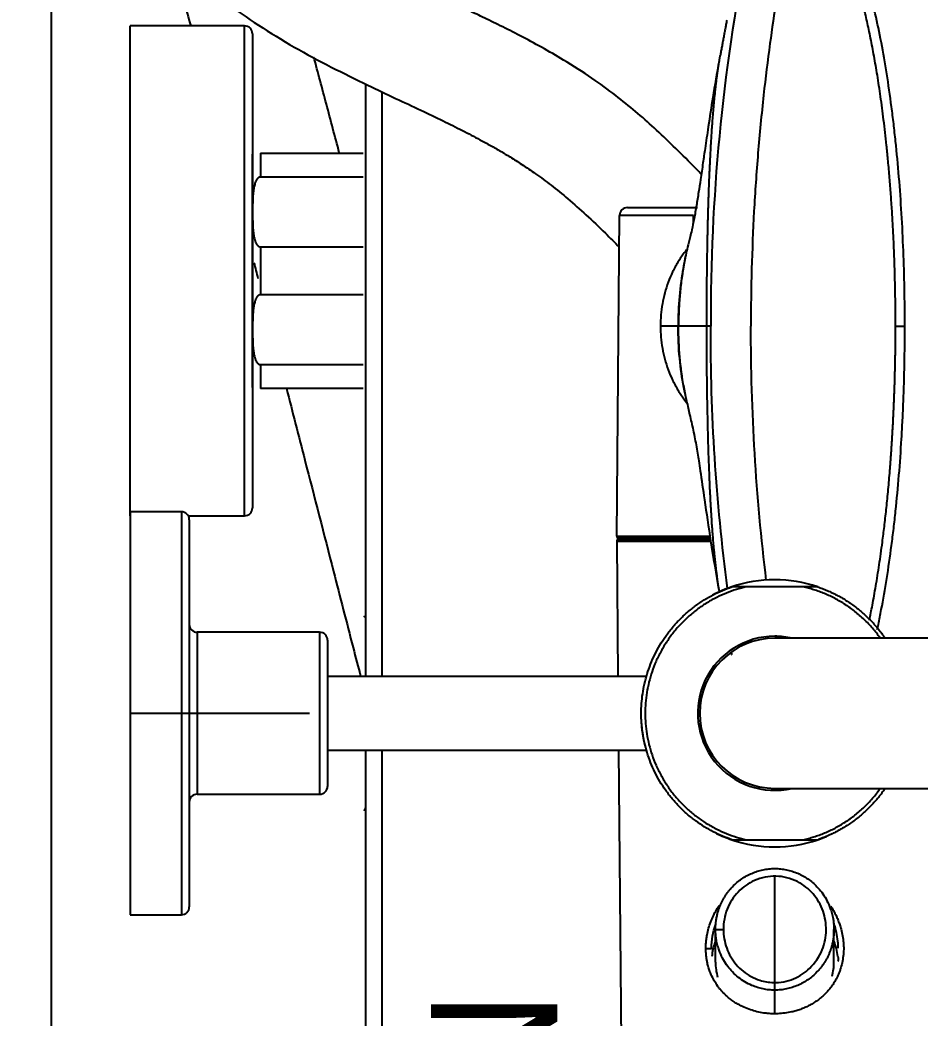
# Model space of a CAD drawing. Header units: millimetres. Extents: x -33000 to 294000, y 0 to 42408.
# Drawn here: x 239767.3 to 239881.2, y 18431 to 18557.4 of the extents above; entities that cross this region are included whole.
import ezdxf
from ezdxf.enums import TextEntityAlignment as Align

# ---------------------------------------------------------------- set-up
doc = ezdxf.new("R2010")
doc.units = ezdxf.units.MM
doc.header["$LTSCALE"] = 50
doc.layers.add('arch', color=8, linetype='Continuous')
doc.styles.add('FORTELINE', font='malgun.ttf')

# ---------------------------------------------------------------- blocks, each defined once
blk = doc.blocks.new('A$C6CF502EC')
for p, q in [((-61.84, 4.65), (-62.2, 46)), ((-81.61, 37.92), (-81.61, 20.54)), ((-89.11, 31.5), (-89.11, 27.35)), ((-6.5, -25.5), (-6.5, 25.5)), ((0, 25.5), (-6.5, 25.5)), ((0, -25.5), (0, 25.5)), ((-7.5, -24.5), (-7.5, 24.5)), ((-24, -10.25), (-24, 10.25)), ((-8.5, 10.25), (-24, 10.25)), ((-8.5, -10.25), (-8.5, 10.25)), ((-81.61, 9.5), (-140.56, 9.5)), ((-25, -9.25), (-25, 9.25)), ((-25, 4.65), (-65.36, 4.65)), ((0, 0), (-22.71, 0)), ((-65.36, -4.65), (-25, -4.65)), ((-61.61, -21.8), (-61.76, -4.65)), ((-140.56, -9.5), (-81.61, -9.5)), ((-24, -10.25), (-8.5, -10.25)), ((-61.61, -21.8), (-73.41, -21.8)), ((-61.81, -22), (-73.38, -22)), ((-61.81, -22.2), (-73.35, -22.2)), ((-61.61, -22.4), (-73.32, -22.4)), ((-61.61, -22.4), (-61.97, -63.01)), ((-14.5, -25), (-14.5, -87)), ((-7.37, -25), (-14.5, -25)), ((0, -25), (0, -56)), ((-15.5, -86), (-15.5, -26)), ((-6.5, -25.5), (0, -25.5)), ((-29.5, -41.1), (-16.5, -41.1)), ((-16.5, -44.13), (-16.5, -41.1)), ((-15.5, -41.25), (-15.5, -70.75)), ((-16.5, -44.13), (-29.5, -44.13)), ((-69.38, -49), (-69.43, -49)), ((-69.38, -49), (-67.14, -49)), ((-29.5, -52.97), (-16.5, -52.97)), ((-16.5, -59.03), (-16.5, -52.97)), ((0, -56), (0, -87)), ((-16.5, -59.03), (-29.5, -59.03)), ((-71.31, -63.01), (-61.97, -63.01)), ((-62.97, -64), (-71.83, -64)), ((-29.5, -67.87), (-16.5, -67.87)), ((-16.5, -70.9), (-16.5, -67.87)), ((-16.5, -70.9), (-29.5, -70.9)), ((-14.5, -87), (0, -87))]:
    blk.add_line(p, q)
for centre, radius, start, end in [((-6.5, 24.5), 1, 90, 180), ((-81.61, 0), 16.9, 71.2171, 108.7829), ((-81.61, 0), 16.9, 108.7819, 112.815), ((-81.61, 0), 16.9, 64.1531, 71.2181), ((-24, 9.25), 1, 90, 180), ((-8.5, 11.25), 1, 270, 0), ((-81.61, 0), 9.75, 270, 102.9994), ((-81.61, 0), 9.5, 270, 90), ((-81.61, 0), 9.75, 256.815, 270), ((-24, -9.25), 1, 180, 270), ((-8.5, -11.25), 1, 0, 90), ((-81.61, 0), 16.9, 288.7875, 297.7425), ((-81.61, 0), 16.9, 251.2171, 270), ((-81.61, 0), 16.9, 270, 288.7829), ((-61.81, -21.8), 0.2, 270, 0.5), ((-61.81, -22.4), 0.2, 359.5, 90), ((-14.5, -26), 1, 90, 180), ((-6.5, -24.5), 1, 180, 270), ((-62.97, -63), 1, 270, 359.5), ((-14.5, -86), 1, 180, 270)]:
    blk.add_arc(centre, radius, start, end)
for centre, major_axis, ratio, start_param, end_param in [((-81.61, 31.5), (7.5, 0), 0.965926, 2.894781, 3.141593), ((-81.61, 31.5), (7.5, 0), 0.965926, 0, 0.265955), ((-89.21, 31.1), (0, 0.5), 0.939693, 1.027301, 2.114292), ((-81.61, 31.5), (8, 0), 0.965926, 3.23427, 3.496985), ((-81.61, 31.5), (8, 0), 0.965926, 5.953809, 6.190312)]:
    blk.add_ellipse(centre, major_axis=major_axis, ratio=ratio, start_param=start_param, end_param=end_param)
for points, degree in [([(-31.86, 4.65), (-31.86, 248)], 1), ([(-29.86, 248), (-29.86, 4.65)], 1), ([(-74.11, 31.5), (-74.11, 27.35)], 1), ([(-73.61, 29.75), (-73.61, 28.7), (-73.8, 27.66), (-74.14, 26.69)], 3), ([(-74.11, 27.35), (-75.11, 27.35)], 1), ([(-78.01, 16), (-85.21, 16)], 1), ([(-31.86, -78.66), (-31.86, -4.64)], 1), ([(-29.86, -4.64), (-29.86, -79.62)], 1), ([(-85.21, -16), (-78.01, -16)], 1), ([(-75.65, -15.81), (-74.16, -26.8), (-73.47, -37.9), (-73.51, -49)], 3), ([(-80.54, -16.8), (-79.24, -27.48), (-78.59, -38.24), (-78.59, -49)], 3), ([(-70.04, -41.55), (-70.27, -40.31)], 1), ([(-78.11, -96.84), (-74.93, -81.13), (-73.46, -65.06), (-73.51, -49)], 3), ([(-73.51, -49), (-73.32, -49), (-73.14, -49), (-72.96, -49)], 3), ([(-70.04, -56.45), (-69.6, -54), (-69.38, -51.5), (-69.38, -49)], 3), ([(-15.67, -57.03), (-15.84, -56.37), (-16.01, -55.7), (-16.19, -55.04)], 3), ([(-70.27, -57.69), (-70.04, -56.45)], 1), ([(-71.31, -62.15), (-71.31, -62.44), (-71.31, -62.72), (-71.31, -63.01)], 3), ([(-75.54, -87.72), (-74.7, -83.23)], 1)]:
    blk.add_open_spline(points, degree=degree)
for points, knots in [([(-88.69, 24.4), (-88.81, 24.58), (-89.07, 25.01), (-89.39, 25.63), (-89.65, 26.24), (-89.85, 26.77), (-90.04, 27.41), (-90.2, 28.15), (-90.32, 29.01), (-90.35, 29.87), (-90.29, 30.73), (-90.15, 31.58), (-89.96, 32.27), (-89.77, 32.81), (-89.6, 33.2), (-89.42, 33.58), (-89.19, 33.99), (-88.91, 34.43), (-88.57, 34.88), (-88.19, 35.31), (-87.79, 35.71), (-87.36, 36.08), (-86.9, 36.42), (-86.42, 36.73), (-85.92, 37.01), (-85.4, 37.26), (-84.86, 37.48), (-84.31, 37.66), (-83.65, 37.83), (-82.87, 37.96), (-82.09, 38.03), (-81.4, 38.04), (-80.81, 38.01), (-80.13, 37.93), (-79.36, 37.78), (-78.52, 37.54), (-77.71, 37.22), (-77.02, 36.87), (-76.45, 36.52), (-75.99, 36.18), (-75.59, 35.85), (-75.24, 35.53), (-74.95, 35.22), (-74.67, 34.9), (-74.33, 34.45), (-73.94, 33.86), (-73.6, 33.18), (-73.36, 32.57), (-73.18, 32.02), (-73.06, 31.51), (-72.98, 31.04), (-72.93, 30.61), (-72.89, 30.18), (-72.89, 29.9), (-72.89, 29.75)], [0, 0, 0, 0, 0.020387, 0.046666, 0.06436, 0.081851, 0.0992, 0.125623, 0.151552, 0.177893, 0.203869, 0.230112, 0.256253, 0.269362, 0.282471, 0.295623, 0.308858, 0.326343, 0.343931, 0.361711, 0.379277, 0.39696, 0.414838, 0.432583, 0.450354, 0.468221, 0.486022, 0.503858, 0.521797, 0.548649, 0.575473, 0.593354, 0.611234, 0.62918, 0.656054, 0.682811, 0.709601, 0.736278, 0.754141, 0.771865, 0.789526, 0.802882, 0.816142, 0.829339, 0.84251, 0.869035, 0.895182, 0.912687, 0.930144, 0.947653, 0.960666, 0.973702, 0.986799, 1, 1, 1, 1]), ([(-89.11, 27.35), (-89.11, 27.35), (-89.11, 27.45), (-89.11, 27.67), (-89.09, 27.97), (-89.06, 28.27), (-89.02, 28.55), (-88.97, 28.81), (-88.92, 29.06), (-88.87, 29.3), (-88.81, 29.51), (-88.75, 29.72), (-88.68, 29.91), (-88.62, 30.08), (-88.53, 30.32), (-88.4, 30.62), (-88.23, 30.98), (-88.04, 31.31), (-87.84, 31.63), (-87.63, 31.94), (-87.42, 32.22), (-87.19, 32.49), (-86.86, 32.85), (-86.41, 33.28), (-85.81, 33.74), (-85.18, 34.13), (-84.52, 34.45), (-83.82, 34.71), (-83.09, 34.9), (-82.35, 35.02), (-81.61, 35.05), (-80.87, 35.02), (-80.13, 34.9), (-79.4, 34.71), (-78.63, 34.43), (-77.82, 34.01), (-77, 33.44), (-76.27, 32.78), (-75.63, 32.03), (-75.09, 31.2), (-74.76, 30.5), (-74.57, 29.99), (-74.47, 29.71), (-74.38, 29.4), (-74.29, 29.06), (-74.22, 28.68), (-74.16, 28.26), (-74.12, 27.82), (-74.11, 27.51), (-74.11, 27.35)], [0, 0, 0, 0, 0.000036, 0.013569, 0.026528, 0.038914, 0.050727, 0.061967, 0.072634, 0.082728, 0.092248, 0.101195, 0.10957, 0.117371, 0.124599, 0.141598, 0.158197, 0.174398, 0.190201, 0.205606, 0.220614, 0.235226, 0.249442, 0.281862, 0.313521, 0.344431, 0.374601, 0.406302, 0.437769, 0.469018, 0.500066, 0.53105, 0.562279, 0.593768, 0.625533, 0.665843, 0.707551, 0.750683, 0.789355, 0.830938, 0.87544, 0.886483, 0.898819, 0.912448, 0.927372, 0.943588, 0.961099, 0.979903, 1, 1, 1, 1]), ([(-75.11, 27.35), (-75.11, 26.48), (-75.27, 25.61), (-75.91, 23.99), (-76.38, 23.25), (-77.57, 22), (-78.28, 21.5), (-79.9, 20.78), (-80.84, 20.6), (-82.7, 20.64), (-83.64, 20.88), (-85.23, 21.69), (-85.9, 22.22), (-87.01, 23.5), (-87.44, 24.24), (-87.99, 25.81), (-88.12, 26.63), (-88.1, 28.3), (-87.93, 29.14), (-87.26, 30.81), (-86.72, 31.62), (-85.44, 32.84), (-84.75, 33.3), (-83.19, 33.94), (-82.31, 34.1), (-80.86, 34.06), (-80.28, 33.96), (-79.35, 33.67), (-78.97, 33.51), (-77.91, 32.94), (-77.27, 32.42), (-76.22, 31.19), (-75.8, 30.48), (-75.25, 28.96), (-75.11, 28.15), (-75.11, 27.35)], [0, 0, 0, 0, 0.062689, 0.062689, 0.125322, 0.125322, 0.186753, 0.186753, 0.25368, 0.25368, 0.32165, 0.32165, 0.38251, 0.38251, 0.44342, 0.44342, 0.502419, 0.502419, 0.563692, 0.563692, 0.632332, 0.632332, 0.691175, 0.691175, 0.754148, 0.754148, 0.795876, 0.795876, 0.825021, 0.825021, 0.88336, 0.88336, 0.941654, 0.941654, 1, 1, 1, 1]), ([(-89.06, 26.65), (-89.32, 27.35), (-89.49, 28.09), (-89.59, 29.14), (-89.61, 29.44), (-89.61, 29.74)], [0, 0, 0, 0, 0.715973, 0.715973, 1, 1, 1, 1]), ([(-72.89, 29.75), (-72.89, 29.56), (-72.9, 29.18), (-72.95, 28.61), (-73.06, 27.95), (-73.23, 27.2), (-73.5, 26.39), (-73.84, 25.61), (-74.2, 24.91), (-74.47, 24.49), (-74.59, 24.31)], [0, 0, 0, 0, 0.097067, 0.195157, 0.294735, 0.441316, 0.590216, 0.737654, 0.886534, 1, 1, 1, 1]), ([(-74.11, 27.35), (-74.11, 27.24), (-74.11, 27.03), (-74.13, 26.72), (-74.16, 26.43), (-74.2, 26.15), (-74.25, 25.88), (-74.3, 25.63), (-74.35, 25.4), (-74.41, 25.18), (-74.47, 24.97), (-74.54, 24.78), (-74.6, 24.61), (-74.69, 24.37), (-74.82, 24.07), (-74.99, 23.72), (-75.18, 23.38), (-75.38, 23.06), (-75.59, 22.75), (-75.8, 22.47), (-76.03, 22.2), (-76.36, 21.84), (-76.81, 21.42), (-77.41, 20.95), (-78.04, 20.57), (-78.7, 20.24), (-79.4, 19.98), (-80.13, 19.79), (-80.87, 19.68), (-81.36, 19.65), (-81.86, 19.65), (-82.35, 19.68), (-83.09, 19.79), (-83.82, 19.98), (-84.51, 20.24), (-85.18, 20.56), (-85.81, 20.95), (-86.41, 21.41), (-87, 21.98), (-87.59, 22.66), (-88.13, 23.5), (-88.46, 24.2), (-88.65, 24.7), (-88.75, 24.98), (-88.84, 25.29), (-88.93, 25.64), (-89, 26.02), (-89.06, 26.43), (-89.1, 26.88), (-89.11, 27.19), (-89.11, 27.35)], [0, 0, 0, 0, 0.013537, 0.0265, 0.03889, 0.050706, 0.061948, 0.072617, 0.082712, 0.092233, 0.101181, 0.109555, 0.117356, 0.124582, 0.141602, 0.158217, 0.174426, 0.190232, 0.205633, 0.220632, 0.235228, 0.249422, 0.281889, 0.313568, 0.34447, 0.374604, 0.406318, 0.437787, 0.469026, 0.500051, 0.500073, 0.531007, 0.562215, 0.593715, 0.625521, 0.655591, 0.686469, 0.718169, 0.7507, 0.789366, 0.83095, 0.875461, 0.8865, 0.898834, 0.912464, 0.927388, 0.943607, 0.961122, 0.979932, 1, 1, 1, 1]), ([(-86.5, 16.18), (-86.73, 16.11), (-87.1, 15.99), (-87.46, 15.86), (-87.6, 15.8)], [0, 0, 0, 0, 0.619466, 1, 1, 1, 1]), ([(-85.21, 16), (-85.38, 16), (-85.54, 16), (-85.79, 16), (-85.88, 16), (-86.04, 16), (-86.12, 16), (-86.29, 16), (-86.37, 16), (-86.49, 16), (-86.53, 16), (-86.62, 16), (-86.65, 16), (-86.71, 16), (-86.73, 16), (-86.77, 16), (-86.79, 16), (-86.83, 16), (-86.85, 16), (-86.88, 16), (-86.9, 16), (-86.93, 16), (-86.93, 16), (-86.95, 16), (-86.96, 16), (-86.98, 16), (-87, 16), (-87.02, 16), (-87.03, 16), (-87.04, 16), (-87.05, 16), (-87.05, 16), (-87.05, 16), (-87.05, 16)], [0, 0, 0, 0, 0.25, 0.25, 0.375, 0.375, 0.5, 0.5, 0.625, 0.625, 0.6875, 0.6875, 0.75, 0.75, 0.78125, 0.78125, 0.8125, 0.8125, 0.84375, 0.84375, 0.875, 0.875, 0.890625, 0.890625, 0.90625, 0.90625, 0.9375, 0.9375, 0.96875, 0.96875, 0.984375, 0.984375, 1, 1, 1, 1]), ([(-76.17, 16), (-76.17, 16), (-76.17, 16), (-76.17, 16), (-76.18, 16), (-76.19, 16), (-76.2, 16), (-76.22, 16), (-76.22, 16), (-76.24, 16), (-76.25, 16), (-76.27, 16), (-76.29, 16), (-76.31, 16), (-76.32, 16), (-76.34, 16), (-76.35, 16), (-76.38, 16), (-76.39, 16), (-76.45, 16), (-76.49, 16), (-76.57, 16), (-76.61, 16), (-76.69, 16), (-76.73, 16), (-76.85, 16), (-76.93, 16), (-77.1, 16), (-77.18, 16), (-77.34, 16), (-77.43, 16), (-77.68, 16), (-77.84, 16), (-78.01, 16)], [0, 0, 0, 0, 0.015074, 0.015074, 0.030708, 0.030708, 0.061975, 0.061975, 0.077609, 0.077609, 0.093243, 0.093243, 0.12451, 0.12451, 0.140144, 0.140144, 0.155778, 0.155778, 0.187045, 0.187045, 0.24958, 0.24958, 0.312115, 0.312115, 0.37465, 0.37465, 0.49972, 0.49972, 0.62479, 0.62479, 0.74986, 0.74986, 1, 1, 1, 1]), ([(-75.62, 15.8), (-75.73, 15.84), (-76.1, 15.98), (-76.48, 16.1), (-76.75, 16.19)], [0, 0, 0, 0, 0.28553, 1, 1, 1, 1]), ([(-29.84, 11.91), (-29.81, 11.93), (-29.77, 11.99), (-29.73, 12.08), (-29.7, 12.17), (-29.7, 12.24), (-29.7, 12.27)], [0, 0, 0, 0, 0.262965, 0.520422, 0.767371, 1, 1, 1, 1]), ([(-29.7, 12.26), (-29.69, 12.26), (-29.69, 12.26), (-29.68, 12.26), (-29.67, 12.26), (-29.67, 12.26), (-29.66, 12.26), (-29.66, 12.26), (-29.65, 12.26), (-29.65, 12.26), (-29.64, 12.26), (-29.64, 12.26), (-29.64, 12.26), (-29.64, 12.26), (-29.64, 12.26), (-29.64, 12.26), (-29.64, 12.26)], [0, 0, 0, 0, 0.062973, 0.131985, 0.201508, 0.271542, 0.342087, 0.413144, 0.484712, 0.556791, 0.629381, 0.702482, 0.776095, 0.850219, 0.924854, 1, 1, 1, 1]), ([(-65.47, 5), (-65.47, 5), (-65.46, 4.99), (-65.45, 4.94), (-65.43, 4.88), (-65.41, 4.83), (-65.4, 4.77), (-65.38, 4.72), (-65.37, 4.68), (-65.36, 4.66)], [0, 0, 0, 0, 0.209754, 0.465442, 0.594208, 0.723093, 0.821921, 0.927785, 1, 1, 1, 1]), ([(-65.17, 3.91), (-65.17, 3.91), (-65.16, 3.87), (-65.15, 3.82), (-65.13, 3.73), (-65.1, 3.62), (-65.07, 3.48), (-65.04, 3.31), (-65.01, 3.15), (-64.98, 3.02), (-64.96, 2.91), (-64.95, 2.84), (-64.94, 2.79), (-64.93, 2.72), (-64.92, 2.65), (-64.91, 2.57), (-64.89, 2.47), (-64.86, 2.26), (-64.83, 2.01), (-64.79, 1.71), (-64.77, 1.49), (-64.76, 1.26), (-64.74, 1.05), (-64.73, 0.88), (-64.73, 0.77), (-64.73, 0.73)], [0, 0, 0, 0, 0.007371, 0.040522, 0.0738, 0.107205, 0.17685, 0.238202, 0.291641, 0.337516, 0.376147, 0.393051, 0.40781, 0.431174, 0.453884, 0.475942, 0.5086, 0.540955, 0.669473, 0.732738, 0.795746, 0.857475, 0.918516, 0.96685, 1, 1, 1, 1]), ([(-19.79, -41.14), (-20.57, -38.11), (-22.56, -30.38), (-25.39, -19.39), (-27.73, -10.28), (-28.87, -5.87), (-29.19, -4.65)], [0, 0, 0, 0, 0.248093, 0.632894, 0.898007, 1, 1, 1, 1]), ([(-76.08, -7.75), (-76.08, -7.74), (-76.09, -7.68), (-76.12, -7.59), (-76.14, -7.48), (-76.16, -7.42), (-76.16, -7.4)], [0, 0, 0, 0, 0.125665, 0.478553, 0.836063, 1, 1, 1, 1]), ([(-94.58, -10.59), (-94.63, -10.81), (-94.68, -11.03), (-94.85, -11.86), (-94.98, -12.48), (-95.59, -15.66), (-96.02, -18.38), (-96.49, -21.94), (-96.58, -22.67), (-96.75, -24.12), (-97, -26.33), (-97.35, -30.1), (-97.57, -33.19), (-97.71, -35.53), (-97.75, -36.31), (-97.83, -37.88), (-98.01, -41.82), (-98.08, -45.81), (-98.08, -49)], [0, 0, 0, 0, 0.020907, 0.020907, 0.0785, 0.0785, 0.308875, 0.308875, 0.366469, 0.366469, 0.424063, 0.53925, 0.654438, 0.654438, 0.712031, 0.712031, 0.769625, 1, 1, 1, 1]), ([(-93.59, -11.77), (-93.72, -12.4), (-93.92, -13.42), (-94.19, -14.88), (-94.41, -16.12), (-94.63, -17.43), (-94.84, -18.79), (-95.05, -20.2), (-95.26, -21.82), (-95.49, -23.67), (-95.73, -25.78), (-95.96, -28.04), (-96.1, -29.67), (-96.18, -30.61), (-96.2, -30.81), (-96.21, -31.01), (-96.23, -31.21), (-96.24, -31.41), (-96.26, -31.61), (-96.27, -31.81), (-96.29, -32.01), (-96.3, -32.22), (-96.32, -32.42), (-96.33, -32.62), (-96.35, -32.83), (-96.36, -33.03), (-96.38, -33.24), (-96.39, -33.44), (-96.4, -33.65), (-96.42, -33.85), (-96.43, -34.06), (-96.44, -34.27), (-96.46, -34.48), (-96.47, -34.69), (-96.48, -34.9), (-96.49, -35.11), (-96.51, -35.32), (-96.52, -35.53), (-96.53, -35.74), (-96.54, -35.95), (-96.56, -36.16), (-96.57, -36.37), (-96.58, -36.59), (-96.59, -36.8), (-96.6, -37.01), (-96.61, -37.23), (-96.62, -37.44), (-96.63, -37.66), (-96.64, -37.88), (-96.65, -38.09), (-96.66, -38.31), (-96.67, -38.53), (-96.68, -38.75), (-96.69, -38.96), (-96.7, -39.18), (-96.71, -39.4), (-96.72, -39.62), (-96.73, -39.84), (-96.74, -40.06), (-96.74, -40.28), (-96.75, -40.51), (-96.76, -40.73), (-96.77, -40.95), (-96.77, -41.17), (-96.78, -41.4), (-96.79, -41.62), (-96.8, -41.85), (-96.8, -42.07), (-96.81, -42.3), (-96.81, -42.52), (-96.82, -42.75), (-96.83, -42.97), (-96.83, -43.2), (-96.84, -43.43), (-96.84, -43.66), (-96.85, -43.88), (-96.85, -44.11), (-96.86, -44.34), (-96.86, -44.57), (-96.87, -44.8), (-96.87, -45.03), (-96.87, -45.26), (-96.88, -45.49), (-96.88, -45.72), (-96.88, -45.95), (-96.89, -46.19), (-96.89, -46.42), (-96.89, -46.65), (-96.89, -46.89), (-96.89, -47.12), (-96.9, -47.35), (-96.9, -47.59), (-96.9, -47.82), (-96.9, -48.06), (-96.9, -48.29), (-96.9, -48.53), (-96.9, -48.76), (-96.9, -48.92), (-96.9, -49)], [0, 0, 0, 0, 0.061937, 0.099569, 0.138053, 0.177387, 0.217565, 0.258582, 0.300433, 0.35547, 0.41314, 0.473427, 0.536321, 0.541463, 0.546612, 0.551768, 0.556932, 0.562103, 0.567282, 0.572468, 0.577661, 0.582861, 0.58807, 0.593285, 0.598508, 0.603738, 0.608975, 0.61422, 0.619473, 0.624732, 0.629999, 0.635274, 0.640555, 0.645845, 0.651141, 0.656445, 0.661756, 0.667075, 0.6724, 0.677734, 0.683074, 0.688422, 0.693777, 0.69914, 0.70451, 0.709887, 0.715272, 0.720664, 0.726064, 0.731471, 0.736885, 0.742307, 0.747736, 0.753173, 0.758617, 0.764069, 0.769528, 0.774995, 0.780469, 0.785951, 0.791441, 0.796938, 0.802442, 0.807954, 0.813474, 0.819002, 0.824537, 0.83008, 0.83563, 0.841188, 0.846754, 0.852328, 0.857909, 0.863498, 0.869095, 0.8747, 0.880312, 0.885932, 0.89156, 0.897196, 0.90284, 0.908491, 0.914151, 0.919818, 0.925493, 0.931177, 0.936868, 0.942567, 0.948274, 0.953989, 0.959712, 0.965444, 0.971183, 0.97693, 0.982685, 0.988449, 0.99422, 1, 1, 1, 1]), ([(-29.64, -12.26), (-29.64, -12.26), (-29.64, -12.26), (-29.64, -12.26), (-29.64, -12.26), (-29.64, -12.26), (-29.64, -12.26), (-29.64, -12.26), (-29.64, -12.26), (-29.64, -12.26), (-29.64, -12.26), (-29.65, -12.26), (-29.65, -12.26), (-29.65, -12.26), (-29.65, -12.26), (-29.65, -12.26), (-29.66, -12.26), (-29.66, -12.26), (-29.66, -12.26), (-29.67, -12.26), (-29.67, -12.26), (-29.67, -12.26), (-29.68, -12.26), (-29.68, -12.26), (-29.69, -12.26), (-29.69, -12.26), (-29.69, -12.26)], [0, 0, 0, 0, 0.044949, 0.08972, 0.134313, 0.178729, 0.222966, 0.267027, 0.310909, 0.354614, 0.398141, 0.44149, 0.484662, 0.527656, 0.570472, 0.613111, 0.655571, 0.697855, 0.73996, 0.781888, 0.823638, 0.86521, 0.906605, 0.947822, 0.988861, 1, 1, 1, 1]), ([(-87.05, -16), (-87.05, -16), (-87.05, -16), (-87.05, -16), (-87.04, -16), (-87.03, -16), (-87.02, -16), (-87, -16), (-86.99, -16), (-86.98, -16), (-86.97, -16), (-86.95, -16), (-86.93, -16), (-86.91, -16), (-86.9, -16), (-86.88, -16), (-86.87, -16), (-86.84, -16), (-86.82, -16), (-86.77, -16), (-86.73, -16), (-86.65, -16), (-86.61, -16), (-86.53, -16), (-86.49, -16), (-86.37, -16), (-86.29, -16), (-86.12, -16), (-86.04, -16), (-85.87, -16), (-85.79, -16), (-85.54, -16), (-85.38, -16), (-85.21, -16)], [0, 0, 0, 0, 0.015074, 0.015074, 0.030708, 0.030708, 0.061975, 0.061975, 0.077609, 0.077609, 0.093243, 0.093243, 0.12451, 0.12451, 0.140144, 0.140144, 0.155778, 0.155778, 0.187045, 0.187045, 0.24958, 0.24958, 0.312115, 0.312115, 0.37465, 0.37465, 0.49972, 0.49972, 0.62479, 0.62479, 0.74986, 0.74986, 1, 1, 1, 1]), ([(-78.01, -16), (-77.84, -16), (-77.68, -16), (-77.43, -16), (-77.34, -16), (-77.18, -16), (-77.09, -16), (-76.93, -16), (-76.85, -16), (-76.72, -16), (-76.68, -16), (-76.6, -16), (-76.56, -16), (-76.51, -16), (-76.49, -16), (-76.45, -16), (-76.43, -16), (-76.39, -16), (-76.37, -16), (-76.34, -16), (-76.32, -16), (-76.29, -16), (-76.28, -16), (-76.27, -16), (-76.26, -16), (-76.24, -16), (-76.22, -16), (-76.2, -16), (-76.19, -16), (-76.18, -16), (-76.17, -16), (-76.17, -16), (-76.17, -16), (-76.17, -16)], [0, 0, 0, 0, 0.25, 0.25, 0.375, 0.375, 0.5, 0.5, 0.625, 0.625, 0.6875, 0.6875, 0.75, 0.75, 0.78125, 0.78125, 0.8125, 0.8125, 0.84375, 0.84375, 0.875, 0.875, 0.890625, 0.890625, 0.90625, 0.90625, 0.9375, 0.9375, 0.96875, 0.96875, 0.984375, 0.984375, 1, 1, 1, 1]), ([(-70.24, -40.47), (-70.34, -40.01), (-70.56, -38.98), (-70.95, -37.32), (-71.42, -35.24), (-71.77, -33.33), (-71.99, -31.93), (-72.27, -30.1), (-72.75, -26.8), (-73.52, -21.51), (-74.18, -17.61), (-74.56, -15.44)], [0, 0, 0, 0, 0.168278, 0.309748, 0.427119, 0.51975, 0.559308, 0.603954, 0.711074, 0.843964, 1, 1, 1, 1]), ([(-72.96, -49), (-72.96, -48.96), (-72.96, -48.89), (-72.96, -48.77), (-72.96, -48.66), (-72.96, -48.54), (-72.96, -48.43), (-72.96, -48.31), (-72.96, -48.2), (-72.96, -48.08), (-72.96, -47.97), (-72.96, -47.86), (-72.96, -47.74), (-72.96, -47.63), (-72.96, -47.51), (-72.96, -47.4), (-72.96, -47.28), (-72.96, -47.17), (-72.96, -47.05), (-72.96, -46.94), (-72.96, -46.82), (-72.96, -46.71), (-72.97, -46.59), (-72.97, -46.48), (-72.97, -46.36), (-72.97, -46.25), (-72.97, -46.13), (-72.97, -46.02), (-72.97, -45.9), (-72.97, -45.79), (-72.97, -45.67), (-72.97, -45.56), (-72.97, -45.44), (-72.97, -45.33), (-72.97, -45.21), (-72.97, -45.09), (-72.97, -44.98), (-72.97, -44.86), (-72.98, -44.75), (-72.98, -44.63), (-72.98, -44.52), (-72.98, -44.4), (-72.98, -44.29), (-72.98, -44.17), (-72.98, -44.06), (-72.98, -43.94), (-72.98, -43.83), (-72.98, -43.71), (-72.98, -43.6), (-72.99, -43.48), (-72.99, -43.36), (-72.99, -43.25), (-72.99, -43.13), (-72.99, -43.02), (-72.99, -42.9), (-72.99, -42.79), (-72.99, -42.67), (-73, -42.56), (-73, -42.44), (-73, -42.33), (-73, -42.21), (-73, -42.1), (-73, -41.98), (-73, -41.87), (-73, -41.75), (-73.01, -41.63), (-73.01, -41.52), (-73.01, -41.4), (-73.01, -41.29), (-73.01, -41.17), (-73.01, -41.06), (-73.02, -40.94), (-73.02, -40.83), (-73.02, -40.71), (-73.02, -40.6), (-73.02, -40.48), (-73.02, -40.37), (-73.03, -40.25), (-73.03, -40.14), (-73.03, -40.02), (-73.03, -39.91), (-73.03, -39.8), (-73.03, -39.68), (-73.04, -39.57), (-73.04, -39.45), (-73.04, -39.34), (-73.05, -38.81), (-73.07, -37.88), (-73.1, -36.53), (-73.13, -35.18), (-73.17, -33.83), (-73.21, -32.47), (-73.26, -31.12), (-73.31, -29.93), (-73.35, -28.89), (-73.39, -28), (-73.44, -27.09), (-73.49, -26.18), (-73.54, -25.3), (-73.6, -24.44), (-73.65, -23.6), (-73.72, -22.74), (-73.79, -21.85), (-73.85, -21.11), (-73.91, -20.51), (-73.96, -20.05), (-74.01, -19.56), (-74.06, -19.05), (-74.12, -18.53), (-74.19, -17.99), (-74.26, -17.43), (-74.32, -16.96), (-74.38, -16.58), (-74.42, -16.29), (-74.46, -16.02), (-74.49, -15.83), (-74.51, -15.72), (-74.51, -15.7)], [0, 0, 0, 0, 0.003206, 0.006413, 0.009622, 0.012832, 0.016044, 0.019257, 0.022471, 0.025687, 0.028905, 0.032123, 0.035343, 0.038564, 0.041787, 0.045011, 0.048236, 0.051462, 0.054689, 0.057918, 0.061148, 0.064379, 0.067611, 0.070844, 0.074079, 0.077314, 0.08055, 0.083788, 0.087026, 0.090266, 0.093506, 0.096748, 0.09999, 0.103233, 0.106478, 0.109723, 0.112968, 0.116215, 0.119463, 0.122711, 0.12596, 0.12921, 0.132461, 0.135712, 0.138964, 0.142217, 0.14547, 0.148724, 0.151978, 0.155233, 0.158489, 0.161745, 0.165002, 0.168259, 0.171517, 0.174776, 0.178034, 0.181293, 0.184553, 0.187813, 0.191073, 0.194333, 0.197594, 0.200856, 0.204117, 0.207379, 0.210641, 0.213903, 0.217165, 0.220427, 0.22369, 0.226953, 0.230216, 0.233478, 0.236741, 0.240004, 0.243267, 0.24653, 0.249793, 0.253056, 0.256319, 0.259582, 0.262844, 0.266106, 0.269369, 0.272631, 0.275892, 0.314118, 0.352776, 0.391815, 0.431176, 0.470797, 0.510609, 0.550539, 0.576972, 0.603912, 0.631315, 0.659135, 0.68732, 0.712626, 0.738974, 0.766281, 0.794455, 0.823395, 0.837766, 0.852979, 0.868993, 0.885765, 0.903246, 0.921387, 0.940132, 0.959425, 0.969671, 0.979481, 0.988865, 0.997834, 1, 1, 1, 1]), ([(-67.14, -49), (-67.14, -48.53), (-67.18, -47.6), (-67.36, -46.19), (-67.57, -45.27), (-67.81, -44.36), (-67.96, -43.91), (-68.28, -43.03), (-68.65, -42.16), (-69.32, -40.92), (-69.84, -40.15), (-70.23, -39.63), (-70.34, -39.48), (-70.46, -39.33)], [0, 0, 0, 0, 0.135076, 0.270152, 0.405227, 0.405227, 0.540303, 0.540303, 0.675379, 0.810455, 0.945531, 0.945531, 1, 1, 1, 1]), ([(-70.25, -40.42), (-70.2, -40.68), (-70.15, -40.95), (-69.65, -43.78), (-69.43, -46.39), (-69.43, -49)], [0, 0, 0, 0, 0.094049, 0.094049, 1, 1, 1, 1]), ([(-70.1, -41.23), (-69.87, -42.45), (-69.5, -45.03), (-69.38, -47.63), (-69.38, -49)], [0, 0, 0, 0, 0.474202, 1, 1, 1, 1]), ([(-16.5, -52.97), (-16.47, -52.97), (-16.44, -52.97), (-16.4, -52.96), (-16.39, -52.95), (-16.36, -52.94), (-16.35, -52.94), (-16.31, -52.92), (-16.29, -52.91), (-16.25, -52.89), (-16.24, -52.88), (-16.22, -52.86), (-16.21, -52.85), (-16.18, -52.83), (-16.16, -52.81), (-16.12, -52.77), (-16.11, -52.75), (-16.08, -52.72), (-16.07, -52.71), (-16.06, -52.69), (-16.04, -52.66), (-16.02, -52.62), (-15.98, -52.56), (-15.95, -52.51), (-15.91, -52.42), (-15.89, -52.38), (-15.85, -52.28), (-15.83, -52.24), (-15.8, -52.14), (-15.79, -52.09), (-15.75, -51.95), (-15.72, -51.86), (-15.68, -51.66), (-15.67, -51.57), (-15.63, -51.37), (-15.62, -51.28), (-15.6, -51.08), (-15.59, -50.99), (-15.56, -50.7), (-15.55, -50.5), (-15.53, -50.11), (-15.53, -49.91), (-15.52, -49.52), (-15.52, -49.33), (-15.51, -48.94), (-15.51, -48.74), (-15.51, -48.35), (-15.51, -48.16), (-15.52, -47.76), (-15.52, -47.57), (-15.53, -47.18), (-15.53, -46.98), (-15.55, -46.59), (-15.56, -46.4), (-15.59, -46.1), (-15.6, -46.01), (-15.62, -45.81), (-15.64, -45.72), (-15.67, -45.52), (-15.68, -45.43), (-15.73, -45.23), (-15.75, -45.14), (-15.79, -44.99), (-15.81, -44.95), (-15.84, -44.85), (-15.85, -44.81), (-15.89, -44.72), (-15.91, -44.67), (-15.96, -44.58), (-15.98, -44.54), (-16.02, -44.47), (-16.03, -44.45), (-16.06, -44.41), (-16.08, -44.39), (-16.11, -44.35), (-16.13, -44.33), (-16.15, -44.3), (-16.16, -44.29), (-16.18, -44.27), (-16.19, -44.26), (-16.22, -44.24), (-16.24, -44.22), (-16.28, -44.2), (-16.29, -44.19), (-16.31, -44.18), (-16.32, -44.17), (-16.36, -44.15), (-16.39, -44.15), (-16.43, -44.14), (-16.44, -44.13), (-16.47, -44.13), (-16.49, -44.13), (-16.5, -44.13)], [0, 0, 0, 0, 0.007812, 0.007812, 0.011719, 0.011719, 0.015625, 0.015625, 0.023437, 0.023437, 0.027344, 0.027344, 0.03125, 0.03125, 0.039062, 0.039062, 0.046875, 0.046875, 0.050781, 0.050781, 0.054687, 0.0625, 0.0625, 0.078125, 0.078125, 0.09375, 0.09375, 0.109375, 0.109375, 0.125, 0.125, 0.15625, 0.15625, 0.1875, 0.1875, 0.21875, 0.21875, 0.25, 0.25, 0.3125, 0.3125, 0.375, 0.375, 0.4375, 0.4375, 0.5, 0.5, 0.5625, 0.5625, 0.625, 0.625, 0.6875, 0.6875, 0.75, 0.75, 0.78125, 0.78125, 0.8125, 0.8125, 0.84375, 0.84375, 0.875, 0.875, 0.890625, 0.890625, 0.90625, 0.90625, 0.921875, 0.921875, 0.9375, 0.9375, 0.945313, 0.945313, 0.953125, 0.953125, 0.960938, 0.960938, 0.964844, 0.964844, 0.96875, 0.96875, 0.976563, 0.976563, 0.980469, 0.980469, 0.984375, 0.984375, 0.992188, 0.992188, 0.996094, 0.996094, 1, 1, 1, 1]), ([(-96.9, -49), (-97, -49), (-97.36, -49), (-97.86, -49), (-98.08, -49)], [0, 0, 0, 0, 0.500413, 1, 1, 1, 1]), ([(-98.08, -49), (-98.08, -52.19), (-98.02, -55.38), (-97.83, -60.12), (-97.76, -61.69), (-97.57, -64.81), (-97.35, -67.9), (-97.07, -70.92), (-96.83, -73.14), (-96.75, -73.88), (-96.58, -75.33), (-96.13, -78.94), (-95.59, -82.34), (-94.62, -87.41), (-94.08, -89.76), (-93.35, -92.42), (-93.2, -92.94), (-92.9, -93.94), (-92.74, -94.43), (-92.27, -95.85), (-91.95, -96.73), (-91.29, -98.37), (-90.95, -99.12), (-90.44, -100.15), (-90.26, -100.47), (-89.91, -101.09), (-89.73, -101.38), (-89.38, -101.93), (-89.11, -102.31), (-88.84, -102.65), (-88.66, -102.87), (-88.39, -103.19), (-88.11, -103.46), (-87.75, -103.79), (-87.57, -103.94), (-87.4, -104.06)], [0, 0, 0, 0, 0.125, 0.125, 0.1875, 0.1875, 0.25, 0.3125, 0.3125, 0.34375, 0.34375, 0.375, 0.5, 0.5, 0.625, 0.625, 0.65625, 0.65625, 0.6875, 0.6875, 0.75, 0.75, 0.8125, 0.8125, 0.84375, 0.84375, 0.875, 0.875, 0.90625, 0.921875, 0.921875, 0.9375, 0.96875, 0.96875, 1, 1, 1, 1]), ([(-96.9, -49), (-96.9, -49.04), (-96.9, -49.12), (-96.9, -49.24), (-96.9, -49.35), (-96.9, -49.47), (-96.9, -49.59), (-96.9, -49.71), (-96.9, -49.82), (-96.9, -49.94), (-96.9, -50.05), (-96.9, -50.17), (-96.9, -50.28), (-96.9, -50.4), (-96.9, -50.51), (-96.9, -50.63), (-96.9, -50.74), (-96.89, -50.86), (-96.89, -50.97), (-96.89, -51.08), (-96.89, -51.19), (-96.89, -51.31), (-96.89, -51.42), (-96.89, -51.53), (-96.89, -51.64), (-96.89, -51.75), (-96.88, -51.86), (-96.88, -51.97), (-96.88, -52.08), (-96.88, -52.19), (-96.88, -52.3), (-96.88, -52.41), (-96.88, -52.52), (-96.87, -52.62), (-96.87, -52.73), (-96.87, -52.84), (-96.87, -52.95), (-96.87, -53.05), (-96.87, -53.16), (-96.86, -53.26), (-96.86, -53.37), (-96.86, -53.48), (-96.86, -53.58), (-96.86, -53.68), (-96.85, -53.79), (-96.85, -53.89), (-96.85, -54), (-96.85, -54.1), (-96.85, -54.2), (-96.84, -54.3), (-96.84, -54.41), (-96.84, -54.51), (-96.84, -54.61), (-96.83, -54.71), (-96.83, -54.81), (-96.83, -54.91), (-96.83, -55.01), (-96.82, -55.11), (-96.82, -55.21), (-96.82, -55.31), (-96.82, -55.41), (-96.81, -55.51), (-96.81, -55.6), (-96.81, -55.7), (-96.81, -55.8), (-96.8, -55.89), (-96.8, -55.99), (-96.8, -56.09), (-96.79, -56.18), (-96.79, -56.28), (-96.79, -56.37), (-96.79, -56.47), (-96.78, -56.56), (-96.78, -56.66), (-96.78, -56.75), (-96.77, -56.84), (-96.77, -56.93), (-96.77, -57.03), (-96.76, -57.12), (-96.76, -57.21), (-96.76, -57.3), (-96.76, -57.39), (-96.75, -57.48), (-96.75, -57.57), (-96.75, -57.66), (-96.74, -57.75), (-96.74, -57.84), (-96.74, -57.93), (-96.73, -58.02), (-96.73, -58.11), (-96.73, -58.2), (-96.72, -58.28), (-96.72, -58.37), (-96.72, -58.46), (-96.71, -58.55), (-96.71, -58.63), (-96.71, -58.72), (-96.7, -58.8), (-96.7, -58.89), (-96.69, -58.97), (-96.69, -59.06), (-96.69, -59.14), (-96.68, -59.22), (-96.68, -59.31), (-96.68, -59.39), (-96.67, -59.47), (-96.67, -59.56), (-96.67, -59.64), (-96.63, -60.38), (-96.56, -61.79), (-96.44, -63.86), (-96.29, -65.95), (-96.13, -68.05), (-95.95, -70.03), (-95.77, -71.85), (-95.59, -73.5), (-95.4, -75.08), (-95.21, -76.6), (-95.01, -78.05), (-94.81, -79.43), (-94.6, -80.74), (-94.39, -81.99), (-94.18, -83.18), (-93.9, -84.71), (-93.53, -86.53), (-93.08, -88.55), (-92.63, -90.36), (-92.19, -91.98), (-91.75, -93.42), (-91.34, -94.7), (-90.94, -95.82), (-90.53, -96.88), (-90.11, -97.87), (-89.68, -98.8), (-89.27, -99.6), (-88.89, -100.29), (-88.56, -100.81), (-88.29, -101.22), (-88.07, -101.52), (-87.87, -101.8), (-87.68, -102.03), (-87.51, -102.23), (-87.34, -102.41), (-87.19, -102.58), (-87.06, -102.7), (-86.97, -102.79), (-86.91, -102.85), (-86.85, -102.9), (-86.79, -102.95), (-86.73, -103), (-86.68, -103.05), (-86.63, -103.09), (-86.58, -103.13), (-86.53, -103.17), (-86.48, -103.21), (-86.44, -103.24), (-86.41, -103.26), (-86.4, -103.27)], [0, 0, 0, 0, 0.001533, 0.003061, 0.004585, 0.006104, 0.007619, 0.00913, 0.010637, 0.012139, 0.013637, 0.015131, 0.01662, 0.018105, 0.019585, 0.021062, 0.022534, 0.024001, 0.025465, 0.026924, 0.028378, 0.029829, 0.031275, 0.032716, 0.034154, 0.035587, 0.037015, 0.03844, 0.03986, 0.041276, 0.042687, 0.044094, 0.045497, 0.046895, 0.04829, 0.049679, 0.051065, 0.052446, 0.053823, 0.055195, 0.056564, 0.057928, 0.059287, 0.060642, 0.061993, 0.06334, 0.064682, 0.06602, 0.067354, 0.068683, 0.070008, 0.071329, 0.072645, 0.073957, 0.075265, 0.076568, 0.077867, 0.079162, 0.080452, 0.081738, 0.08302, 0.084297, 0.085571, 0.086839, 0.088104, 0.089364, 0.09062, 0.091871, 0.093118, 0.094361, 0.0956, 0.096834, 0.098064, 0.099289, 0.10051, 0.101727, 0.10294, 0.104148, 0.105352, 0.106551, 0.107747, 0.108938, 0.110124, 0.111306, 0.112484, 0.113658, 0.114827, 0.115992, 0.117153, 0.118309, 0.119461, 0.120608, 0.121752, 0.122891, 0.124025, 0.125156, 0.126282, 0.127403, 0.128521, 0.129633, 0.130742, 0.131846, 0.132946, 0.134042, 0.135133, 0.13622, 0.137303, 0.138381, 0.139455, 0.166629, 0.194314, 0.222517, 0.251244, 0.280505, 0.304726, 0.328358, 0.351397, 0.373836, 0.395672, 0.416901, 0.437518, 0.457522, 0.476908, 0.495673, 0.534244, 0.570844, 0.605455, 0.638084, 0.668756, 0.697483, 0.724271, 0.749114, 0.778161, 0.805368, 0.830708, 0.854158, 0.875696, 0.889488, 0.90248, 0.914665, 0.926041, 0.935688, 0.945143, 0.954401, 0.963454, 0.967099, 0.970635, 0.97406, 0.977375, 0.980582, 0.983679, 0.986668, 0.989549, 0.992322, 0.994988, 0.997547, 1, 1, 1, 1]), ([(-81.84, -90.44), (-81.53, -88.54), (-80.93, -84.45), (-80.14, -77.96), (-79.45, -70.87), (-78.78, -61.07), (-78.59, -53.82), (-78.59, -49)], [0, 0, 0, 0, 0.134833, 0.290975, 0.468231, 0.645487, 1, 1, 1, 1]), ([(-74.51, -82.3), (-74.51, -82.29), (-74.51, -82.26), (-74.5, -82.21), (-74.49, -82.15), (-74.48, -82.09), (-74.47, -82.03), (-74.46, -81.97), (-74.45, -81.91), (-74.44, -81.85), (-74.43, -81.79), (-74.42, -81.73), (-74.41, -81.68), (-74.41, -81.62), (-74.4, -81.56), (-74.39, -81.5), (-74.38, -81.44), (-74.37, -81.38), (-74.36, -81.33), (-74.35, -81.27), (-74.35, -81.21), (-74.34, -81.16), (-74.33, -81.1), (-74.32, -81.04), (-74.32, -80.99), (-74.31, -80.93), (-74.3, -80.88), (-74.29, -80.82), (-74.28, -80.77), (-74.28, -80.71), (-74.27, -80.66), (-74.26, -80.6), (-74.26, -80.55), (-74.25, -80.49), (-74.24, -80.44), (-74.23, -80.39), (-74.23, -80.33), (-74.22, -80.28), (-74.21, -80.23), (-74.21, -80.18), (-74.2, -80.13), (-74.19, -80.07), (-74.19, -80.02), (-74.18, -79.97), (-74.18, -79.92), (-74.17, -79.87), (-74.16, -79.82), (-74.16, -79.77), (-74.15, -79.72), (-74.15, -79.67), (-74.14, -79.63), (-74.13, -79.58), (-74.13, -79.53), (-74.12, -79.48), (-74.12, -79.44), (-74.11, -79.39), (-74.11, -79.34), (-74.1, -79.3), (-74.1, -79.25), (-74.09, -79.2), (-74.09, -79.16), (-74.08, -79.11), (-74.08, -79.07), (-74.07, -79.03), (-74.07, -78.98), (-74.06, -78.94), (-74.06, -78.9), (-74.05, -78.85), (-74.05, -78.81), (-74.04, -78.77), (-74.04, -78.73), (-74.03, -78.69), (-74.03, -78.65), (-74.02, -78.61), (-74.02, -78.57), (-74.02, -78.53), (-74.01, -78.49), (-74.01, -78.45), (-73.97, -78.1), (-73.91, -77.45), (-73.82, -76.48), (-73.74, -75.52), (-73.67, -74.58), (-73.6, -73.65), (-73.54, -72.74), (-73.49, -71.86), (-73.45, -71.01), (-73.41, -70.27), (-73.38, -69.63), (-73.35, -69.09), (-73.33, -68.54), (-73.3, -67.99), (-73.28, -67.44), (-73.26, -66.89), (-73.24, -66.34), (-73.22, -65.79), (-73.2, -65.24), (-73.18, -64.69), (-73.17, -64.14), (-73.15, -63.6), (-73.14, -63.05), (-73.12, -62.5), (-73.11, -61.96), (-73.1, -61.42), (-73.08, -60.88), (-73.07, -60.16), (-73.05, -59.24), (-73.03, -58.14), (-73.01, -57.04), (-73, -55.94), (-72.99, -55.13), (-72.99, -54.6), (-72.98, -54.35), (-72.98, -54.1), (-72.98, -53.86), (-72.98, -53.61), (-72.97, -53.36), (-72.97, -53.11), (-72.97, -52.86), (-72.97, -52.61), (-72.97, -52.35), (-72.97, -52.1), (-72.97, -51.85), (-72.96, -51.59), (-72.96, -51.33), (-72.96, -51.08), (-72.96, -50.82), (-72.96, -50.56), (-72.96, -50.3), (-72.96, -50.04), (-72.96, -49.78), (-72.96, -49.52), (-72.96, -49.26), (-72.96, -49.09), (-72.96, -49)], [0, 0, 0, 0, 0.000862, 0.002964, 0.005059, 0.007145, 0.009223, 0.011293, 0.013354, 0.015407, 0.017451, 0.019486, 0.021513, 0.02353, 0.025539, 0.027538, 0.029528, 0.031508, 0.03348, 0.035441, 0.037394, 0.039336, 0.041268, 0.043191, 0.045104, 0.047007, 0.048899, 0.050781, 0.052653, 0.054515, 0.056366, 0.058206, 0.060036, 0.061855, 0.063663, 0.06546, 0.067246, 0.069021, 0.070785, 0.072538, 0.074279, 0.076009, 0.077728, 0.079435, 0.08113, 0.082814, 0.084486, 0.086146, 0.087794, 0.08943, 0.091054, 0.092666, 0.094265, 0.095853, 0.097428, 0.09899, 0.100541, 0.102078, 0.103603, 0.105116, 0.106615, 0.108102, 0.109576, 0.111037, 0.112485, 0.11392, 0.115341, 0.11675, 0.118145, 0.119528, 0.120896, 0.122252, 0.123594, 0.124922, 0.126237, 0.127538, 0.128825, 0.130099, 0.131359, 0.16314, 0.194422, 0.225087, 0.255021, 0.28412, 0.312289, 0.339439, 0.36549, 0.390371, 0.406825, 0.423263, 0.439676, 0.45606, 0.472408, 0.488713, 0.504971, 0.521176, 0.537322, 0.553404, 0.569417, 0.585357, 0.601218, 0.616997, 0.63269, 0.648291, 0.663797, 0.679204, 0.710709, 0.742121, 0.773417, 0.804577, 0.835579, 0.842494, 0.849431, 0.856391, 0.863373, 0.870376, 0.877402, 0.884449, 0.891518, 0.898608, 0.905719, 0.912852, 0.920004, 0.927178, 0.934372, 0.941586, 0.94882, 0.956074, 0.963347, 0.97064, 0.977952, 0.985282, 0.992632, 1, 1, 1, 1]), ([(-72.96, -49), (-72.88, -49), (-72.72, -49), (-72.5, -49), (-72.28, -49), (-72, -49), (-71.72, -49), (-71.45, -49), (-71.14, -49), (-70.73, -49), (-70.3, -49), (-69.96, -49), (-69.73, -49), (-69.55, -49), (-69.46, -49), (-69.43, -49)], [0, 0, 0, 0, 0.046872, 0.093747, 0.140622, 0.187498, 0.281248, 0.328123, 0.374998, 0.499998, 0.624999, 0.718749, 0.812499, 0.906249, 1, 1, 1, 1]), ([(-70.44, -58.64), (-70.34, -58.51), (-70.24, -58.39), (-69.86, -57.89), (-69.34, -57.11), (-68.66, -55.87), (-68.29, -55), (-67.96, -54.11), (-67.82, -53.66), (-67.57, -52.74), (-67.37, -51.82), (-67.18, -50.41), (-67.14, -49.47), (-67.14, -49)], [0, 0, 0, 0, 0.046971, 0.046971, 0.183118, 0.319265, 0.455412, 0.455412, 0.591559, 0.591559, 0.727706, 0.863853, 1, 1, 1, 1]), ([(-70.25, -57.57), (-70.2, -57.32), (-70.15, -57.07), (-70, -56.18), (-69.9, -55.54), (-69.73, -54.24), (-69.65, -53.59), (-69.54, -52.29), (-69.5, -51.63), (-69.44, -50.32), (-69.43, -49.66), (-69.43, -49)], [0, 0, 0, 0, 0.088605, 0.088605, 0.316454, 0.316454, 0.544302, 0.544302, 0.772151, 0.772151, 1, 1, 1, 1]), ([(-74.56, -82.56), (-74.28, -81.01), (-73.8, -78.21), (-73.23, -74.48), (-72.82, -71.68), (-72.5, -69.53), (-72.23, -67.66), (-71.95, -65.84), (-71.69, -64.15), (-71.39, -62.52), (-71.05, -60.88), (-70.7, -59.48), (-70.44, -58.41), (-70.3, -57.79), (-70.24, -57.53)], [0, 0, 0, 0, 0.109597, 0.199875, 0.268787, 0.318602, 0.380204, 0.429659, 0.487213, 0.552685, 0.62611, 0.736272, 0.860502, 1, 1, 1, 1]), ([(-17.53, -103.73), (-17.4, -104.18), (-16.72, -106.54), (-15.54, -110.58), (-14.09, -115.43), (-12.74, -119.8), (-11.55, -123.56), (-10.49, -126.77), (-9.53, -129.6), (-8.53, -132.43), (-7.42, -135.42), (-6.24, -138.4), (-5.08, -141.07), (-3.98, -143.35), (-2.96, -145.19), (-2.05, -146.59), (-1.21, -147.66), (-0.38, -148.57), (0.89, -149.64), (2.63, -150.57), (4.73, -151.1), (7.05, -150.98), (9.2, -150.18), (10.7, -149.08), (11.74, -147.92), (12.38, -146.9), (12.76, -146.14), (13.08, -145.35), (13.35, -144.48), (13.58, -143.48), (13.78, -142.25), (13.9, -140.79), (13.94, -139.15), (13.9, -137.52), (13.81, -136), (13.64, -134.29), (13.38, -132.31), (12.95, -129.84), (12.36, -127.18), (11.6, -124.42), (10.56, -121.27), (9.23, -117.87), (7.55, -114.28), (5.65, -110.75), (3.46, -107.07), (0.91, -103.27), (-2, -99.53), (-5.21, -96), (-8.62, -92.79), (-12.25, -89.83), (-16.25, -87.03), (-20.72, -84.31), (-25.41, -81.8), (-29.74, -79.66), (-33.55, -77.86), (-36.74, -76.37), (-39.57, -75.02), (-42.05, -73.79), (-44.03, -72.75), (-45.63, -71.87), (-46.9, -71.15), (-48.2, -70.36), (-49.7, -69.41), (-51.44, -68.23), (-53.4, -66.79), (-55.52, -65.06), (-57.81, -63.04), (-59.96, -60.98), (-61.35, -59.59), (-61.93, -59)], [0, 0, 0, 0, 0.002402, 0.012822, 0.022862, 0.031953, 0.041591, 0.049804, 0.057078, 0.065589, 0.075662, 0.087423, 0.100212, 0.112465, 0.124066, 0.134938, 0.14339, 0.151502, 0.160466, 0.167922, 0.176056, 0.184411, 0.191859, 0.199965, 0.206744, 0.21219, 0.217097, 0.223024, 0.230036, 0.23816, 0.247424, 0.260726, 0.274526, 0.287305, 0.299016, 0.309624, 0.327234, 0.346233, 0.366797, 0.388823, 0.410891, 0.441474, 0.471024, 0.500223, 0.53021, 0.561057, 0.591924, 0.620712, 0.647368, 0.671723, 0.697531, 0.724554, 0.751108, 0.776769, 0.796252, 0.814395, 0.830904, 0.84598, 0.860444, 0.869383, 0.878121, 0.886896, 0.897619, 0.910691, 0.92579, 0.943097, 0.962569, 0.984147, 1, 1, 1, 1]), ([(-16.5, -67.87), (-16.47, -67.87), (-16.44, -67.87), (-16.4, -67.86), (-16.39, -67.85), (-16.36, -67.84), (-16.35, -67.84), (-16.31, -67.82), (-16.29, -67.81), (-16.25, -67.79), (-16.24, -67.78), (-16.22, -67.76), (-16.21, -67.75), (-16.18, -67.73), (-16.16, -67.71), (-16.12, -67.67), (-16.11, -67.65), (-16.08, -67.62), (-16.07, -67.61), (-16.06, -67.59), (-16.04, -67.56), (-16.02, -67.52), (-15.98, -67.46), (-15.95, -67.41), (-15.91, -67.32), (-15.89, -67.28), (-15.85, -67.18), (-15.83, -67.14), (-15.8, -67.04), (-15.79, -66.99), (-15.75, -66.85), (-15.72, -66.76), (-15.68, -66.56), (-15.67, -66.47), (-15.63, -66.27), (-15.62, -66.18), (-15.6, -65.98), (-15.59, -65.89), (-15.56, -65.6), (-15.55, -65.4), (-15.53, -65.01), (-15.53, -64.81), (-15.52, -64.42), (-15.52, -64.23), (-15.51, -63.84), (-15.51, -63.64), (-15.51, -63.25), (-15.51, -63.06), (-15.52, -62.66), (-15.52, -62.47), (-15.53, -62.08), (-15.53, -61.88), (-15.55, -61.49), (-15.56, -61.3), (-15.59, -61), (-15.6, -60.91), (-15.62, -60.71), (-15.64, -60.62), (-15.67, -60.42), (-15.68, -60.33), (-15.73, -60.13), (-15.75, -60.04), (-15.79, -59.89), (-15.81, -59.85), (-15.84, -59.75), (-15.85, -59.71), (-15.89, -59.62), (-15.91, -59.57), (-15.96, -59.48), (-15.98, -59.44), (-16.02, -59.37), (-16.03, -59.35), (-16.06, -59.31), (-16.08, -59.29), (-16.11, -59.25), (-16.13, -59.23), (-16.15, -59.2), (-16.16, -59.19), (-16.18, -59.17), (-16.19, -59.16), (-16.22, -59.14), (-16.24, -59.12), (-16.28, -59.1), (-16.29, -59.09), (-16.31, -59.08), (-16.32, -59.07), (-16.36, -59.05), (-16.39, -59.05), (-16.43, -59.04), (-16.44, -59.03), (-16.47, -59.03), (-16.49, -59.03), (-16.5, -59.03)], [0, 0, 0, 0, 0.007813, 0.007813, 0.011719, 0.011719, 0.015625, 0.015625, 0.023438, 0.023438, 0.027344, 0.027344, 0.03125, 0.03125, 0.039063, 0.039063, 0.046875, 0.046875, 0.050781, 0.050781, 0.054688, 0.0625, 0.0625, 0.078125, 0.078125, 0.09375, 0.09375, 0.109375, 0.109375, 0.125, 0.125, 0.15625, 0.15625, 0.1875, 0.1875, 0.21875, 0.21875, 0.25, 0.25, 0.3125, 0.3125, 0.375, 0.375, 0.4375, 0.4375, 0.5, 0.5, 0.5625, 0.5625, 0.625, 0.625, 0.6875, 0.6875, 0.75, 0.75, 0.78125, 0.78125, 0.8125, 0.8125, 0.84375, 0.84375, 0.875, 0.875, 0.890625, 0.890625, 0.90625, 0.90625, 0.921875, 0.921875, 0.9375, 0.9375, 0.945313, 0.945313, 0.953125, 0.953125, 0.960938, 0.960938, 0.964844, 0.964844, 0.96875, 0.96875, 0.976562, 0.976562, 0.980469, 0.980469, 0.984375, 0.984375, 0.992187, 0.992187, 0.996094, 0.996094, 1, 1, 1, 1]), ([(-16.5, -67.87), (-16.47, -67.87), (-16.44, -67.87), (-16.4, -67.86), (-16.39, -67.85), (-16.36, -67.84), (-16.35, -67.84), (-16.31, -67.82), (-16.29, -67.81), (-16.25, -67.79), (-16.24, -67.78), (-16.22, -67.76), (-16.21, -67.75), (-16.18, -67.73), (-16.16, -67.71), (-16.12, -67.67), (-16.11, -67.65), (-16.08, -67.62), (-16.07, -67.61), (-16.06, -67.59), (-16.04, -67.56), (-16.02, -67.52), (-15.98, -67.46), (-15.95, -67.41), (-15.91, -67.32), (-15.89, -67.28), (-15.85, -67.18), (-15.83, -67.14), (-15.8, -67.04), (-15.79, -66.99), (-15.75, -66.85), (-15.72, -66.76), (-15.68, -66.56), (-15.67, -66.47), (-15.63, -66.27), (-15.62, -66.18), (-15.6, -65.98), (-15.59, -65.89), (-15.56, -65.6), (-15.55, -65.4), (-15.53, -65.01), (-15.53, -64.81), (-15.52, -64.42), (-15.52, -64.23), (-15.51, -63.84), (-15.51, -63.64), (-15.51, -63.25), (-15.51, -63.06), (-15.52, -62.66), (-15.52, -62.47), (-15.53, -62.08), (-15.53, -61.88), (-15.55, -61.49), (-15.56, -61.3), (-15.59, -61), (-15.6, -60.91), (-15.62, -60.71), (-15.64, -60.62), (-15.67, -60.42), (-15.68, -60.33), (-15.73, -60.13), (-15.75, -60.04), (-15.79, -59.89), (-15.81, -59.85), (-15.84, -59.75), (-15.85, -59.71), (-15.89, -59.62), (-15.91, -59.57), (-15.96, -59.48), (-15.98, -59.44), (-16.02, -59.37), (-16.03, -59.35), (-16.06, -59.31), (-16.08, -59.29), (-16.11, -59.25), (-16.13, -59.23), (-16.15, -59.2), (-16.16, -59.19), (-16.18, -59.17), (-16.19, -59.16), (-16.22, -59.14), (-16.24, -59.12), (-16.28, -59.1), (-16.29, -59.09), (-16.31, -59.08), (-16.32, -59.07), (-16.36, -59.05), (-16.39, -59.05), (-16.43, -59.04), (-16.44, -59.03), (-16.47, -59.03), (-16.49, -59.03), (-16.5, -59.03)], [0, 0, 0, 0, 0.007813, 0.007813, 0.011719, 0.011719, 0.015625, 0.015625, 0.023438, 0.023438, 0.027344, 0.027344, 0.03125, 0.03125, 0.039063, 0.039063, 0.046875, 0.046875, 0.050781, 0.050781, 0.054688, 0.0625, 0.0625, 0.078125, 0.078125, 0.09375, 0.09375, 0.109375, 0.109375, 0.125, 0.125, 0.15625, 0.15625, 0.1875, 0.1875, 0.21875, 0.21875, 0.25, 0.25, 0.3125, 0.3125, 0.375, 0.375, 0.4375, 0.4375, 0.5, 0.5, 0.5625, 0.5625, 0.625, 0.625, 0.6875, 0.6875, 0.75, 0.75, 0.78125, 0.78125, 0.8125, 0.8125, 0.84375, 0.84375, 0.875, 0.875, 0.890625, 0.890625, 0.90625, 0.90625, 0.921875, 0.921875, 0.9375, 0.9375, 0.945313, 0.945313, 0.953125, 0.953125, 0.960938, 0.960938, 0.964844, 0.964844, 0.96875, 0.96875, 0.976562, 0.976562, 0.980469, 0.980469, 0.984375, 0.984375, 0.992187, 0.992187, 0.996094, 0.996094, 1, 1, 1, 1]), ([(-72.31, -68.24), (-71.97, -68.6), (-70.8, -69.78), (-68.85, -71.74), (-66.44, -74.03), (-64.02, -76.17), (-61.39, -78.29), (-58.39, -80.47), (-55.25, -82.49), (-52.16, -84.27), (-49.47, -85.72), (-46.96, -86.98), (-44.72, -88.07), (-42.67, -89.05), (-40.64, -90), (-38.41, -91.05), (-35.89, -92.24), (-33.24, -93.54), (-30.63, -94.88), (-28.24, -96.18), (-26.13, -97.4), (-24.33, -98.52), (-22.81, -99.53), (-21.53, -100.44), (-20.36, -101.31), (-19.1, -102.31), (-17.71, -103.49), (-16.19, -104.89), (-14.64, -106.45), (-13.07, -108.18), (-11.43, -110.18), (-9.84, -112.35), (-8.38, -114.58), (-7.1, -116.68), (-5.99, -118.66), (-5, -120.55), (-4.1, -122.41), (-3.26, -124.35), (-2.53, -126.29), (-1.89, -128.21), (-1.37, -130.03), (-0.95, -131.8), (-0.62, -133.46), (-0.38, -134.99), (-0.23, -136.29), (-0.13, -137.34), (-0.08, -138.24), (-0.05, -139.08), (-0.05, -139.79), (-0.06, -140.19), (-0.05, -140.3), (-0.04, -140.31)], [0, 0, 0, 0, 0.0087569, 0.0291666, 0.0481263, 0.0655636, 0.082947, 0.1025636, 0.1244691, 0.140388, 0.1554253, 0.1689002, 0.1807908, 0.1910894, 0.2015427, 0.2137453, 0.2277044, 0.2434234, 0.2587888, 0.2734129, 0.2866866, 0.298605, 0.3091656, 0.3183675, 0.3268702, 0.3363666, 0.3485088, 0.3620438, 0.3769628, 0.3932545, 0.4107109, 0.4329158, 0.4538942, 0.4736599, 0.493506, 0.5119877, 0.5301413, 0.5492772, 0.569369, 0.5868021, 0.6046622, 0.6217005, 0.6376579, 0.6525469, 0.6667693, 0.677429, 0.689201, 0.7020371, 0.7156121, 0.7277434, 0.7360933, 0.7360933, 0.7360933, 0.7360933]), ([(-26.49, -70.94), (-25.94, -73.01), (-24.86, -77.1), (-23.79, -81.09), (-23.26, -83.06)], [0, 0, 0, 0, 0.500257, 1, 1, 1, 1]), ([(-74.68, -83.27), (-74.68, -83.26), (-74.67, -83.24), (-74.66, -83.19), (-74.65, -83.13), (-74.64, -83.07), (-74.63, -83.01), (-74.62, -82.94), (-74.61, -82.88), (-74.6, -82.82), (-74.59, -82.76), (-74.58, -82.7), (-74.57, -82.64), (-74.56, -82.57), (-74.55, -82.51), (-74.54, -82.45), (-74.53, -82.39), (-74.52, -82.34), (-74.51, -82.31), (-74.51, -82.3)], [0, 0, 0, 0, 0.015597, 0.080185, 0.144589, 0.208805, 0.272832, 0.336664, 0.400299, 0.463735, 0.526966, 0.589991, 0.652806, 0.715407, 0.777793, 0.839959, 0.901903, 0.963621, 1, 1, 1, 1]), ([(-5.12, -96.18), (-5.67, -94.24), (-6.52, -91.21), (-7.38, -88.08), (-7.68, -87)], [0.95796098, 0.95796098, 0.95796098, 0.95796098, 0.96754744, 0.97248983, 0.97248983, 0.97248983, 0.97248983])]:
    blk.add_open_spline(points, degree=3, knots=knots)
for points, weights in [([(-72.89, 29.75), (-73.61, 29.75), (-73.61, 29.75)], [1, 0.526205918563, 1]), ([(-95.57, 9.52), (-92.39, 14.18), (-87.05, 16)], [0.89172290703, 0.880543169423, 0.966364835815]), ([(-85.21, 16), (-91.31, 14.63), (-94.95, 9.55)], [1, 0.882080025819, 0.891071426285]), ([(-87.05, -16), (-92.39, -14.18), (-95.57, -9.52)], [0.966364835815, 0.880543169423, 0.89172290703]), ([(-94.95, -9.55), (-91.31, -14.63), (-85.21, -16)], [0.891071426285, 0.882080025819, 1])]:
    blk.add_rational_spline(points, weights, degree=2)
for points, weights in [([(-78.01, -16), (-65.21, -13.12), (-65.21, 0), (-65.21, 13.12), (-78.01, 16)], [1, 0.780868809443, 1, 0.780868809443, 1]), ([(-76.17, 16), (-64.71, 12.1), (-64.71, 0), (-64.71, -12.1), (-76.17, -16)], [0.966364835815, 0.799223863212, 1, 0.799223863212, 0.966364835815])]:
    blk.add_rational_spline(points, weights, degree=2, knots=[0, 0, 0, 0.5, 0.5, 1, 1, 1])
at = {"style": 'FORTELINE'}
blk.add_text('세비앙 / 38℃-500RN', height=16, rotation=270, dxfattribs=at).set_placement((-46.08, 132.15), align=Align.MIDDLE_CENTER)

msp = doc.modelspace()

# ---------------------------------------------------------------- linework, layer by layer
at = {"layer": 'arch', "ltscale": 25}
msp.add_line((239771.21, 18954.6), (239771.21, 16534.6), dxfattribs=at)

# ---------------------------------------------------------------- block references
at = {"layer": 'arch', "ltscale": 25, "rotation": 180}
msp.add_blockref('A$C6CF502EC', (239781.21, 18469.6), dxfattribs=at)

doc.saveas('drawing.dxf')
